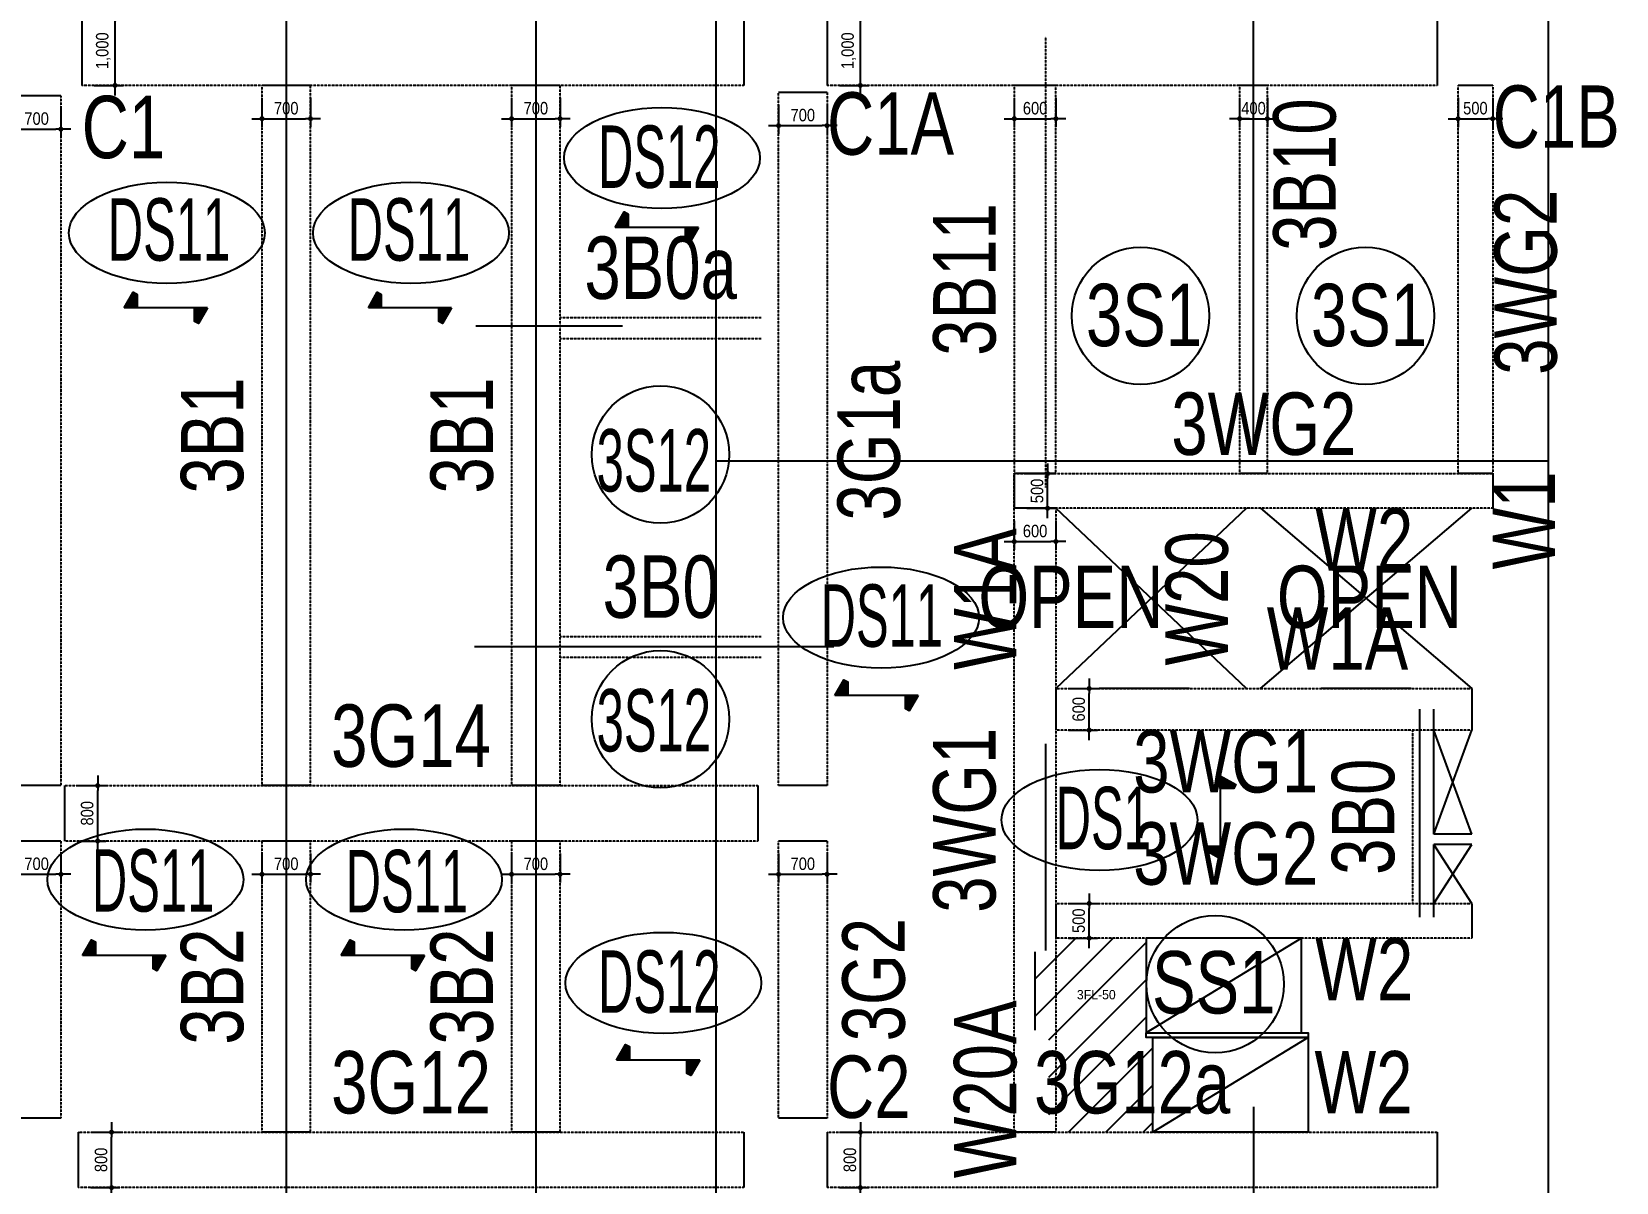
# Model space of a CAD drawing. Header units: millimetres. Extents: x -43750 to 179136, y 88330 to 153500.
# Drawn here: x 156282 to 179136, y 111781 to 128380 of the extents above; entities that cross this region are included whole.
import ezdxf
from ezdxf.enums import TextEntityAlignment as Align

# ---------------------------------------------------------------- set-up
doc = ezdxf.new("R2010")
doc.units = ezdxf.units.MM
doc.linetypes.add('HID', pattern=[2.3, 1.5, -0.8])
doc.layers.get('Defpoints').update_dxf_attribs({"color": 159})
for name, color, linetype in [('^DECK', 130, 'Continuous'), ('A-CEN', 1, 'Continuous'), ('A-HAT', 251, 'Continuous'), ('A-OPEN', 1, 'Continuous'), ('A-TEXT-NOTE', 7, 'Continuous'), ('BEAM-TEXT', 4, 'Continuous'), ('COLUMN-TEXT', 2, 'Continuous'), ('DECK-PL', 4, 'Continuous'), ('DECK-SLAB', 4, 'Continuous'), ('GIRDER-TEXT', 7, 'Continuous'), ('TXT-SLAB', 6, 'Continuous'), ('WALL-TEXT', 6, 'Continuous'), ('레벨', 40, 'Continuous'), ('보(beam)', 4, 'HID'), ('보(girder)', 7, 'HID'), ('슬래브라인', 7, 'Continuous')]:
    doc.layers.add(name, color=color, linetype=linetype)
doc.layers.add('NOPLOT', color=191, linetype='Continuous', plot=False)
doc.styles.add('Gdim', font='', dxfattribs={"width": 0.9})
doc.styles.add('Gtx', font='')
doc.styles.get('Gdim').set_extended_font_data('Dotum')
doc.styles.get('Gtx').set_extended_font_data('Dotum')
doc.dimstyles.new('Gdim200', dxfattribs={"dimscale": 200, "dimtxt": 3, "dimasz": 1.2, "dimexe": 2, "dimexo": 3, "dimgap": 1, "dimtad": 1, "dimdsep": 46, "dimlunit": 6, "dimtxsty": 'Gdim', "dimblk1": '_CIDOT', "dimblk2": '_CIDOT', "dimsah": 1, "dimcen": 2.5, "dimdle": 2, "dimclrd": 1, "dimclre": 1, "dimclrt": 3, "dimazin": 2, "dimtfac": 1, "dimtix": 1, "dimtmove": 2, "dimatfit": 3, "dimldrblk": '_CIDOT', "dimfxl": 2, "dimtolj": 1, "dimtzin": 0, "dimarcsym": 0})

# ---------------------------------------------------------------- blocks, each defined once
blk = doc.blocks.new('_CIDOT')
at = {"color": 0, "linetype": 'ByBlock'}
blk.add_line((2, 0), (-1, 0), dxfattribs=at)
at = {"color": 0, "linetype": 'ByBlock', "const_width": 0.5}
blk.add_lwpolyline([(-0.25, 0, 1), (0.25, 0, 1)], format="xyb", close=True, dxfattribs=at)
blk = doc.blocks.new('*D246')
at = {"layer": 'Defpoints', "color": 155, "lineweight": -2, "transparency": 16777216}
for p, q in [((-925, 700), (-505, 700)), ((-625, 172), (-625, 628)), ((-925, 100), (-505, 100))]:
    blk.add_line(p, q, dxfattribs=at)
at = {"layer": 'Defpoints', "color": 0, "transparency": 16777216}
for p in [(-1105, 700), (-625, 700), (-1105, 100)]:
    blk.add_point(p, dxfattribs=at)
at = {"layer": 'Defpoints', "color": 155, "lineweight": -2, "transparency": 16777216, "xscale": 71.99999999999994, "yscale": 71.99999999999994, "zscale": 71.99999999999994}
for p, rotation in [((-625, 700), 90), ((-625, 100), 270)]:
    blk.add_blockref('_CIDOT', p, dxfattribs=dict(at, rotation=rotation))
at = {"layer": 'Defpoints', "color": 3, "transparency": 16777216, "insert": (-776, 400), "char_height": 180, "attachment_point": 5, "rotation": 90, "style": 'Gdim'}
blk.add_mtext('\\A1;{\\C155;600}', dxfattribs=at)
blk = doc.blocks.new('*D247')
at = {"layer": 'Defpoints', "color": 155, "lineweight": -2, "transparency": 16777216}
for p, q in [((-1485, 650), (-1065, 650)), ((-1185, 222), (-1185, 578)), ((-1485, 150), (-1065, 150))]:
    blk.add_line(p, q, dxfattribs=at)
at = {"layer": 'Defpoints', "color": 0, "transparency": 16777216}
for p in [(-1665, 650), (-1185, 650), (-1665, 150)]:
    blk.add_point(p, dxfattribs=at)
at = {"layer": 'Defpoints', "color": 155, "lineweight": -2, "transparency": 16777216, "xscale": 71.99999999999994, "yscale": 71.99999999999994, "zscale": 71.99999999999994}
for p, rotation in [((-1185, 650), 90), ((-1185, 150), 270)]:
    blk.add_blockref('_CIDOT', p, dxfattribs=dict(at, rotation=rotation))
at = {"layer": 'Defpoints', "color": 3, "transparency": 16777216, "insert": (-1336, 400), "char_height": 180, "attachment_point": 5, "rotation": 90, "style": 'Gdim'}
blk.add_mtext('\\A1;{\\C155;500}', dxfattribs=at)
blk = doc.blocks.new('*D248')
at = {"layer": 'Defpoints', "color": 155, "lineweight": -2, "transparency": 16777216}
for p, q in [((-2025, 650), (-1605, 650)), ((-1725, 222), (-1725, 578)), ((-2025, 150), (-1605, 150))]:
    blk.add_line(p, q, dxfattribs=at)
at = {"layer": 'Defpoints', "color": 0, "transparency": 16777216}
for p in [(-2205, 650), (-1725, 650), (-2205, 150)]:
    blk.add_point(p, dxfattribs=at)
at = {"layer": 'Defpoints', "color": 155, "lineweight": -2, "transparency": 16777216, "xscale": 71.99999999999994, "yscale": 71.99999999999994, "zscale": 71.99999999999994}
for p, rotation in [((-1725, 650), 90), ((-1725, 150), 270)]:
    blk.add_blockref('_CIDOT', p, dxfattribs=dict(at, rotation=rotation))
at = {"layer": 'Defpoints', "color": 3, "transparency": 16777216, "insert": (-1876, 400), "char_height": 180, "attachment_point": 5, "rotation": 90, "style": 'Gdim'}
blk.add_mtext('\\A1;{\\C155;500}', dxfattribs=at)
blk = doc.blocks.new('*D254')
at = {"layer": 'Defpoints', "color": 155, "lineweight": -2, "transparency": 16777216}
for p, q in [((-1725, 650), (-1305, 650)), ((-1425, 222), (-1425, 578)), ((-1725, 150), (-1305, 150))]:
    blk.add_line(p, q, dxfattribs=at)
at = {"layer": 'Defpoints', "color": 0, "transparency": 16777216}
for p in [(-1905, 650), (-1425, 650), (-1905, 150)]:
    blk.add_point(p, dxfattribs=at)
at = {"layer": 'Defpoints', "color": 155, "lineweight": -2, "transparency": 16777216, "xscale": 71.99999999999994, "yscale": 71.99999999999994, "zscale": 71.99999999999994}
for p, rotation in [((-1425, 650), 90), ((-1425, 150), 270)]:
    blk.add_blockref('_CIDOT', p, dxfattribs=dict(at, rotation=rotation))
at = {"layer": 'Defpoints', "color": 3, "transparency": 16777216, "insert": (-1576, 400), "char_height": 180, "attachment_point": 5, "rotation": 90, "style": 'Gdim'}
blk.add_mtext('\\A1;{\\C155;500}', dxfattribs=at)
blk = doc.blocks.new('*D262')
at = {"layer": 'Defpoints', "color": 155, "lineweight": -2, "transparency": 16777216}
for p, q in [((-1725, 800), (-1305, 800)), ((-1425, 72), (-1425, 728)), ((-1725, 0), (-1305, 0))]:
    blk.add_line(p, q, dxfattribs=at)
at = {"layer": 'Defpoints', "color": 0, "transparency": 16777216}
for p in [(-1905, 800), (-1425, 800), (-1905, 0)]:
    blk.add_point(p, dxfattribs=at)
at = {"layer": 'Defpoints', "color": 155, "lineweight": -2, "transparency": 16777216, "xscale": 71.99999999999994, "yscale": 71.99999999999994, "zscale": 71.99999999999994}
for p, rotation in [((-1425, 800), 90), ((-1425, 0), 270)]:
    blk.add_blockref('_CIDOT', p, dxfattribs=dict(at, rotation=rotation))
at = {"layer": 'Defpoints', "color": 3, "transparency": 16777216, "insert": (-1576, 400), "char_height": 180, "attachment_point": 5, "rotation": 90, "style": 'Gdim'}
blk.add_mtext('\\A1;{\\C155;800}', dxfattribs=at)
blk = doc.blocks.new('*D263')
at = {"layer": 'Defpoints', "color": 155, "lineweight": -2, "transparency": 16777216}
for p, q in [((-1725, 900), (-1305, 900)), ((-1425, -28), (-1425, 828)), ((-1725, -100), (-1305, -100))]:
    blk.add_line(p, q, dxfattribs=at)
at = {"layer": 'Defpoints', "color": 0, "transparency": 16777216}
for p in [(-1905, 900), (-1425, 900), (-1905, -100)]:
    blk.add_point(p, dxfattribs=at)
at = {"layer": 'Defpoints', "color": 155, "lineweight": -2, "transparency": 16777216, "xscale": 71.99999999999994, "yscale": 71.99999999999994, "zscale": 71.99999999999994}
for p, rotation in [((-1425, 900), 90), ((-1425, -100), 270)]:
    blk.add_blockref('_CIDOT', p, dxfattribs=dict(at, rotation=rotation))
at = {"layer": 'Defpoints', "color": 3, "transparency": 16777216, "insert": (-1593, 400), "char_height": 180, "attachment_point": 5, "rotation": 90, "style": 'Gdim'}
blk.add_mtext('\\A1;{\\C155;1,000}', dxfattribs=at)
blk = doc.blocks.new('*D272')
at = {"layer": 'Defpoints', "color": 155, "lineweight": -2, "transparency": 16777216}
for p, q in [((-1725, 900), (-1305, 900)), ((-1425, -28), (-1425, 828)), ((-1725, -100), (-1305, -100))]:
    blk.add_line(p, q, dxfattribs=at)
at = {"layer": 'Defpoints', "color": 0, "transparency": 16777216}
for p in [(-1905, 900), (-1425, 900), (-1905, -100)]:
    blk.add_point(p, dxfattribs=at)
at = {"layer": 'Defpoints', "color": 155, "lineweight": -2, "transparency": 16777216, "xscale": 71.99999999999994, "yscale": 71.99999999999994, "zscale": 71.99999999999994}
for p, rotation in [((-1425, 900), 90), ((-1425, -100), 270)]:
    blk.add_blockref('_CIDOT', p, dxfattribs=dict(at, rotation=rotation))
at = {"layer": 'Defpoints', "color": 3, "transparency": 16777216, "insert": (-1593, 400), "char_height": 180, "attachment_point": 5, "rotation": 90, "style": 'Gdim'}
blk.add_mtext('\\A1;{\\C155;1,000}', dxfattribs=at)
blk = doc.blocks.new('*D273')
at = {"layer": 'Defpoints', "color": 155, "lineweight": -2, "transparency": 16777216}
for p, q in [((-1725, 800), (-1305, 800)), ((-1425, 72), (-1425, 728)), ((-1725, 0), (-1305, 0))]:
    blk.add_line(p, q, dxfattribs=at)
at = {"layer": 'Defpoints', "color": 0, "transparency": 16777216}
for p in [(-1905, 800), (-1425, 800), (-1905, 0)]:
    blk.add_point(p, dxfattribs=at)
at = {"layer": 'Defpoints', "color": 155, "lineweight": -2, "transparency": 16777216, "xscale": 71.99999999999994, "yscale": 71.99999999999994, "zscale": 71.99999999999994}
for p, rotation in [((-1425, 800), 90), ((-1425, 0), 270)]:
    blk.add_blockref('_CIDOT', p, dxfattribs=dict(at, rotation=rotation))
at = {"layer": 'Defpoints', "color": 3, "transparency": 16777216, "insert": (-1576, 400), "char_height": 180, "attachment_point": 5, "rotation": 90, "style": 'Gdim'}
blk.add_mtext('\\A1;{\\C155;800}', dxfattribs=at)
blk = doc.blocks.new('*D275')
at = {"layer": 'Defpoints', "color": 155, "lineweight": -2, "transparency": 16777216}
for p, q in [((-925, 700), (-505, 700)), ((-625, 172), (-625, 628)), ((-925, 100), (-505, 100))]:
    blk.add_line(p, q, dxfattribs=at)
at = {"layer": 'Defpoints', "color": 0, "transparency": 16777216}
for p in [(-1105, 700), (-625, 700), (-1105, 100)]:
    blk.add_point(p, dxfattribs=at)
at = {"layer": 'Defpoints', "color": 155, "lineweight": -2, "transparency": 16777216, "xscale": 71.99999999999994, "yscale": 71.99999999999994, "zscale": 71.99999999999994}
for p, rotation in [((-625, 700), 90), ((-625, 100), 270)]:
    blk.add_blockref('_CIDOT', p, dxfattribs=dict(at, rotation=rotation))
at = {"layer": 'Defpoints', "color": 3, "transparency": 16777216, "insert": (-776, 400), "char_height": 180, "attachment_point": 5, "rotation": 90, "style": 'Gdim'}
blk.add_mtext('\\A1;{\\C155;600}', dxfattribs=at)
blk = doc.blocks.new('*D280')
at = {"layer": 'Defpoints', "color": 155, "lineweight": -2, "transparency": 16777216}
for p, q in [((-888, 600), (-468, 600)), ((-588, 72), (-588, 528)), ((-888, 0), (-468, 0))]:
    blk.add_line(p, q, dxfattribs=at)
at = {"layer": 'Defpoints', "color": 0, "transparency": 16777216}
for p in [(-1068, 600), (-588, 600), (-1068, 0)]:
    blk.add_point(p, dxfattribs=at)
at = {"layer": 'Defpoints', "color": 155, "lineweight": -2, "transparency": 16777216, "xscale": 71.99999999999994, "yscale": 71.99999999999994, "zscale": 71.99999999999994}
for p, rotation in [((-588, 600), 90), ((-588, 0), 270)]:
    blk.add_blockref('_CIDOT', p, dxfattribs=dict(at, rotation=rotation))
at = {"layer": 'Defpoints', "color": 3, "transparency": 16777216, "insert": (-738, 300), "char_height": 180, "attachment_point": 5, "rotation": 90, "style": 'Gdim'}
blk.add_mtext('\\A1;{\\C155;600}', dxfattribs=at)
blk = doc.blocks.new('*D282')
at = {"layer": 'Defpoints', "color": 155, "lineweight": -2, "transparency": 16777216}
for p, q in [((-1725, 750), (-1305, 750)), ((-1425, 122), (-1425, 678)), ((-1725, 50), (-1305, 50))]:
    blk.add_line(p, q, dxfattribs=at)
at = {"layer": 'Defpoints', "color": 0, "transparency": 16777216}
for p in [(-1905, 750), (-1425, 750), (-1905, 50)]:
    blk.add_point(p, dxfattribs=at)
at = {"layer": 'Defpoints', "color": 155, "lineweight": -2, "transparency": 16777216, "xscale": 71.99999999999994, "yscale": 71.99999999999994, "zscale": 71.99999999999994}
for p, rotation in [((-1425, 750), 90), ((-1425, 50), 270)]:
    blk.add_blockref('_CIDOT', p, dxfattribs=dict(at, rotation=rotation))
at = {"layer": 'Defpoints', "color": 3, "transparency": 16777216, "insert": (-1576, 400), "char_height": 180, "attachment_point": 5, "rotation": 90, "style": 'Gdim'}
blk.add_mtext('\\A1;{\\C155;700}', dxfattribs=at)
blk = doc.blocks.new('*D274')
at = {"layer": 'Defpoints', "color": 155, "lineweight": -2, "transparency": 16777216}
for p, q in [((-1725, 750), (-1305, 750)), ((-1425, 122), (-1425, 678)), ((-1725, 50), (-1305, 50))]:
    blk.add_line(p, q, dxfattribs=at)
at = {"layer": 'Defpoints', "color": 0, "transparency": 16777216}
for p in [(-1905, 750), (-1425, 750), (-1905, 50)]:
    blk.add_point(p, dxfattribs=at)
at = {"layer": 'Defpoints', "color": 155, "lineweight": -2, "transparency": 16777216, "xscale": 71.99999999999994, "yscale": 71.99999999999994, "zscale": 71.99999999999994}
for p, rotation in [((-1425, 750), 90), ((-1425, 50), 270)]:
    blk.add_blockref('_CIDOT', p, dxfattribs=dict(at, rotation=rotation))
at = {"layer": 'Defpoints', "color": 3, "transparency": 16777216, "insert": (-1576, 400), "char_height": 180, "attachment_point": 5, "rotation": 90, "style": 'Gdim'}
blk.add_mtext('\\A1;{\\C155;700}', dxfattribs=at)
blk = doc.blocks.new('*D281')
at = {"layer": 'Defpoints', "color": 155, "lineweight": -2, "transparency": 16777216}
for p, q in [((-1725, 750), (-1305, 750)), ((-1425, 122), (-1425, 678)), ((-1725, 50), (-1305, 50))]:
    blk.add_line(p, q, dxfattribs=at)
at = {"layer": 'Defpoints', "color": 0, "transparency": 16777216}
for p in [(-1905, 750), (-1425, 750), (-1905, 50)]:
    blk.add_point(p, dxfattribs=at)
at = {"layer": 'Defpoints', "color": 155, "lineweight": -2, "transparency": 16777216, "xscale": 71.99999999999994, "yscale": 71.99999999999994, "zscale": 71.99999999999994}
for p, rotation in [((-1425, 750), 90), ((-1425, 50), 270)]:
    blk.add_blockref('_CIDOT', p, dxfattribs=dict(at, rotation=rotation))
at = {"layer": 'Defpoints', "color": 3, "transparency": 16777216, "insert": (-1576, 400), "char_height": 180, "attachment_point": 5, "rotation": 90, "style": 'Gdim'}
blk.add_mtext('\\A1;{\\C155;700}', dxfattribs=at)
blk = doc.blocks.new('*D283')
at = {"layer": 'Defpoints', "color": 155, "lineweight": -2, "transparency": 16777216}
for p, q in [((-1725, 800), (-1305, 800)), ((-1425, 72), (-1425, 728)), ((-1725, 0), (-1305, 0))]:
    blk.add_line(p, q, dxfattribs=at)
at = {"layer": 'Defpoints', "color": 0, "transparency": 16777216}
for p in [(-1905, 800), (-1425, 800), (-1905, 0)]:
    blk.add_point(p, dxfattribs=at)
at = {"layer": 'Defpoints', "color": 155, "lineweight": -2, "transparency": 16777216, "xscale": 71.99999999999994, "yscale": 71.99999999999994, "zscale": 71.99999999999994}
for p, rotation in [((-1425, 800), 90), ((-1425, 0), 270)]:
    blk.add_blockref('_CIDOT', p, dxfattribs=dict(at, rotation=rotation))
at = {"layer": 'Defpoints', "color": 3, "transparency": 16777216, "insert": (-1576, 400), "char_height": 180, "attachment_point": 5, "rotation": 90, "style": 'Gdim'}
blk.add_mtext('\\A1;{\\C155;800}', dxfattribs=at)
blk = doc.blocks.new('*D284')
at = {"layer": 'Defpoints', "color": 155, "lineweight": -2, "transparency": 16777216}
for p, q in [((-888, 650), (-468, 650)), ((-588, 22), (-588, 578)), ((-888, -50), (-468, -50))]:
    blk.add_line(p, q, dxfattribs=at)
at = {"layer": 'Defpoints', "color": 0, "transparency": 16777216}
for p in [(-1068, 650), (-588, 650), (-1068, -50)]:
    blk.add_point(p, dxfattribs=at)
at = {"layer": 'Defpoints', "color": 155, "lineweight": -2, "transparency": 16777216, "xscale": 71.99999999999994, "yscale": 71.99999999999994, "zscale": 71.99999999999994}
for p, rotation in [((-588, 650), 90), ((-588, -50), 270)]:
    blk.add_blockref('_CIDOT', p, dxfattribs=dict(at, rotation=rotation))
at = {"layer": 'Defpoints', "color": 3, "transparency": 16777216, "insert": (-738, 300), "char_height": 180, "attachment_point": 5, "rotation": 90, "style": 'Gdim'}
blk.add_mtext('\\A1;{\\C155;700}', dxfattribs=at)
blk = doc.blocks.new('*D253')
at = {"layer": 'Defpoints', "color": 155, "lineweight": -2, "transparency": 16777216}
for p, q in [((-888, 650), (-468, 650)), ((-588, 22), (-588, 578)), ((-888, -50), (-468, -50))]:
    blk.add_line(p, q, dxfattribs=at)
at = {"layer": 'Defpoints', "color": 0, "transparency": 16777216}
for p in [(-1068, 650), (-588, 650), (-1068, -50)]:
    blk.add_point(p, dxfattribs=at)
at = {"layer": 'Defpoints', "color": 155, "lineweight": -2, "transparency": 16777216, "xscale": 71.99999999999994, "yscale": 71.99999999999994, "zscale": 71.99999999999994}
for p, rotation in [((-588, 650), 90), ((-588, -50), 270)]:
    blk.add_blockref('_CIDOT', p, dxfattribs=dict(at, rotation=rotation))
at = {"layer": 'Defpoints', "color": 3, "transparency": 16777216, "insert": (-738, 300), "char_height": 180, "attachment_point": 5, "rotation": 90, "style": 'Gdim'}
blk.add_mtext('\\A1;{\\C155;700}', dxfattribs=at)
blk = doc.blocks.new('A$C58C40D4B')
at = {"layer": 'DECK-PL'}
for points in [[(-600, 2), (-471, -223), (-415, -192), (-415, 2)], [(600, 2), (471, 228), (415, 196), (415, 2)]]:
    blk.add_hatch(color=256, dxfattribs=at).paths.add_polyline_path(points)
blk.add_line((-600, 2), (600, 2), dxfattribs=at)
for points in [[(-600, 2), (-471, -223), (-415, -192), (-415, 2), (-415, 2), (-471, 2), (-600, 2)], [(600, 2), (471, 228), (415, 196), (415, 2), (415, 2), (471, 2), (600, 2)]]:
    blk.add_lwpolyline(points, dxfattribs=at)
blk = doc.blocks.new('*D299')
at = {"layer": 'Defpoints', "color": 155, "lineweight": -2, "transparency": 16777216}
for p, q in [((-988, 500), (-568, 500)), ((-688, 572), (-688, 644)), ((-688, 100), (-688, 500)), ((-988, 100), (-568, 100)), ((-688, 28), (-688, -44))]:
    blk.add_line(p, q, dxfattribs=at)
at = {"layer": 'Defpoints', "color": 0, "transparency": 16777216}
for p in [(-1168, 500), (-688, 500), (-1168, 100)]:
    blk.add_point(p, dxfattribs=at)
at = {"layer": 'Defpoints', "color": 155, "lineweight": -2, "transparency": 16777216, "xscale": 71.99999999999994, "yscale": 71.99999999999994, "zscale": 71.99999999999994}
for p, rotation in [((-688, 500), 270), ((-688, 100), 90)]:
    blk.add_blockref('_CIDOT', p, dxfattribs=dict(at, rotation=rotation))
at = {"layer": 'Defpoints', "color": 3, "transparency": 16777216, "insert": (-838, 300), "char_height": 180, "attachment_point": 5, "rotation": 90, "style": 'Gdim'}
blk.add_mtext('\\A1;{\\C155;400}', dxfattribs=at)
blk = doc.blocks.new('*U151')
at = {"layer": 'Defpoints'}
for p, q in [((-1105.451, 700), (-1105.451, 100)), ((4894.549, 700), (4894.549, 100))]:
    blk.add_line(p, q, dxfattribs=at)
at = {"layer": '보(girder)'}
for p, q in [((-1105.451, 700), (4894.549, 700)), ((4894.549, 100), (-1105.451, 100))]:
    blk.add_line(p, q, dxfattribs=at)
at = {"layer": 'Defpoints'}
dim = blk.add_linear_dim(base=(-625.451, 700), p1=(-1105.451, 100), p2=(-1105.451, 700), angle=90, text='{\\C155;<>}', dimstyle='Gdim200', override={"dimscale": 60, "dimzin": 8, "dimclrd": 155, "dimclre": 155}, dxfattribs=at)
dim.commit()
dim.dimension.update_dxf_attribs({"geometry": '*D246', "text_midpoint": (-775.573, 400)})
blk = doc.blocks.new('*U141')
at = {"layer": 'Defpoints'}
for p, q in [((-1665.452, 650), (-1665.452, 150)), ((4334.548, 650), (4334.548, 150))]:
    blk.add_line(p, q, dxfattribs=at)
at = {"layer": '보(girder)'}
for p, q in [((-1665.452, 650), (4334.548, 650)), ((4334.548, 150), (-1665.452, 150))]:
    blk.add_line(p, q, dxfattribs=at)
at = {"layer": 'Defpoints'}
dim = blk.add_linear_dim(base=(-1185.452, 650), p1=(-1665.452, 150), p2=(-1665.452, 650), angle=90, text='{\\C155;<>}', dimstyle='Gdim200', override={"dimscale": 60, "dimzin": 8, "dimclrd": 155, "dimclre": 155}, dxfattribs=at)
dim.commit()
dim.dimension.update_dxf_attribs({"geometry": '*D247', "text_midpoint": (-1335.574, 400)})
blk = doc.blocks.new('*U145')
at = {"layer": 'Defpoints'}
for p, q in [((-2205.452, 650), (-2205.452, 150)), ((4694.548, 650), (4694.548, 150))]:
    blk.add_line(p, q, dxfattribs=at)
at = {"layer": '보(girder)'}
for p, q in [((-2205.452, 650), (4694.548, 650)), ((4694.548, 150), (-2205.452, 150))]:
    blk.add_line(p, q, dxfattribs=at)
at = {"layer": 'Defpoints'}
dim = blk.add_linear_dim(base=(-1725.452, 650), p1=(-2205.452, 150), p2=(-2205.452, 650), angle=90, text='{\\C155;<>}', dimstyle='Gdim200', override={"dimscale": 60, "dimzin": 8, "dimclrd": 155, "dimclre": 155}, dxfattribs=at)
dim.commit()
dim.dimension.update_dxf_attribs({"geometry": '*D248', "text_midpoint": (-1875.574, 400)})
blk = doc.blocks.new('*U147')
at = {"layer": 'Defpoints'}
for p, q in [((-1905.451, 650), (-1905.451, 150)), ((3694.549, 650), (3694.549, 150))]:
    blk.add_line(p, q, dxfattribs=at)
at = {"layer": '보(girder)'}
for p, q in [((-1905.451, 650), (3694.549, 650)), ((3694.549, 150), (-1905.451, 150))]:
    blk.add_line(p, q, dxfattribs=at)
at = {"layer": 'Defpoints'}
dim = blk.add_linear_dim(base=(-1425.451, 650), p1=(-1905.451, 150), p2=(-1905.451, 650), angle=90, text='{\\C155;<>}', dimstyle='Gdim200', override={"dimscale": 60, "dimzin": 8, "dimclrd": 155, "dimclre": 155}, dxfattribs=at)
dim.commit()
dim.dimension.update_dxf_attribs({"geometry": '*D254', "text_midpoint": (-1575.573, 400)})
blk = doc.blocks.new('*U171')
at = {"layer": 'Defpoints'}
for p, q in [((-1905.451, 800), (-1905.451, 0)), ((6894.549, 800), (6894.549, 0))]:
    blk.add_line(p, q, dxfattribs=at)
at = {"layer": '보(girder)'}
for p, q in [((-1905.451, 800), (6894.549, 800)), ((6894.549, 0), (-1905.451, 0))]:
    blk.add_line(p, q, dxfattribs=at)
at = {"layer": 'Defpoints'}
dim = blk.add_linear_dim(base=(-1425.451, 800), p1=(-1905.451, 0), p2=(-1905.451, 800), angle=90, text='{\\C155;<>}', dimstyle='Gdim200', override={"dimscale": 60, "dimzin": 8, "dimclrd": 155, "dimclre": 155}, dxfattribs=at)
dim.commit()
dim.dimension.update_dxf_attribs({"geometry": '*D262', "text_midpoint": (-1575.573, 400)})
blk = doc.blocks.new('*U173')
at = {"layer": 'Defpoints'}
for p, q in [((-1905.451, 900), (-1905.451, -100)), ((6894.549, 900), (6894.549, -100))]:
    blk.add_line(p, q, dxfattribs=at)
at = {"layer": '보(girder)'}
for p, q in [((-1905.451, 900), (6894.549, 900)), ((6894.549, -100), (-1905.451, -100))]:
    blk.add_line(p, q, dxfattribs=at)
at = {"layer": 'Defpoints'}
dim = blk.add_linear_dim(base=(-1425.451, 900), p1=(-1905.451, -100), p2=(-1905.451, 900), angle=90, text='{\\C155;<>}', dimstyle='Gdim200', override={"dimscale": 60, "dimzin": 8, "dimclrd": 155, "dimclre": 155}, dxfattribs=at)
dim.commit()
dim.dimension.update_dxf_attribs({"geometry": '*D263', "text_midpoint": (-1592.914, 400)})
blk = doc.blocks.new('*U191')
at = {"layer": 'Defpoints'}
for p, q in [((-1905.451, 900), (-1905.451, -100)), ((7644.549, 900), (7644.549, -100))]:
    blk.add_line(p, q, dxfattribs=at)
at = {"layer": '보(girder)'}
for p, q in [((-1905.451, 900), (7644.549, 900)), ((7644.549, -100), (-1905.451, -100))]:
    blk.add_line(p, q, dxfattribs=at)
at = {"layer": 'Defpoints'}
dim = blk.add_linear_dim(base=(-1425.451, 900), p1=(-1905.451, -100), p2=(-1905.451, 900), angle=90, text='{\\C155;<>}', dimstyle='Gdim200', override={"dimscale": 60, "dimzin": 8, "dimclrd": 155, "dimclre": 155}, dxfattribs=at)
dim.commit()
dim.dimension.update_dxf_attribs({"geometry": '*D272', "text_midpoint": (-1592.914, 400)})
blk = doc.blocks.new('*U193')
at = {"layer": 'Defpoints'}
for p, q in [((-1905.451, 800), (-1905.451, 0)), ((7694.549, 800), (7694.549, 0))]:
    blk.add_line(p, q, dxfattribs=at)
at = {"layer": '보(girder)'}
for p, q in [((-1905.451, 800), (7694.549, 800)), ((7694.549, 0), (-1905.451, 0))]:
    blk.add_line(p, q, dxfattribs=at)
at = {"layer": 'Defpoints'}
dim = blk.add_linear_dim(base=(-1425.451, 800), p1=(-1905.451, 0), p2=(-1905.451, 800), angle=90, text='{\\C155;<>}', dimstyle='Gdim200', override={"dimscale": 60, "dimzin": 8, "dimclrd": 155, "dimclre": 155}, dxfattribs=at)
dim.commit()
dim.dimension.update_dxf_attribs({"geometry": '*D273', "text_midpoint": (-1575.573, 400)})
blk = doc.blocks.new('*U195')
at = {"layer": 'Defpoints'}
for p, q in [((-1105.451, 700), (-1105.451, 100)), ((7894.549, 700), (7894.549, 100))]:
    blk.add_line(p, q, dxfattribs=at)
at = {"layer": '보(girder)'}
for p, q in [((-1105.451, 700), (7894.549, 700)), ((7894.549, 100), (-1105.451, 100))]:
    blk.add_line(p, q, dxfattribs=at)
at = {"layer": 'Defpoints'}
dim = blk.add_linear_dim(base=(-625.451, 700), p1=(-1105.451, 100), p2=(-1105.451, 700), angle=90, text='{\\C155;<>}', dimstyle='Gdim200', override={"dimscale": 60, "dimzin": 8, "dimclrd": 155, "dimclre": 155}, dxfattribs=at)
dim.commit()
dim.dimension.update_dxf_attribs({"geometry": '*D275', "text_midpoint": (-775.573, 400)})
blk = doc.blocks.new('*U207')
at = {"layer": 'Defpoints'}
for p, q in [((-1067.879, 600), (-1067.879, 0)), ((4532.121, 600), (4532.121, 0))]:
    blk.add_line(p, q, dxfattribs=at)
at = {"layer": '보(beam)'}
for p, q in [((4532.121, 600), (-1067.879, 600)), ((-1067.879, 0), (4532.121, 0))]:
    blk.add_line(p, q, dxfattribs=at)
at = {"layer": 'Defpoints'}
dim = blk.add_linear_dim(base=(-587.879, 600), p1=(-1067.879, 0), p2=(-1067.879, 600), angle=90, text='{\\C155;<>}', dimstyle='Gdim200', override={"dimscale": 60, "dimzin": 8, "dimclrd": 155, "dimclre": 155}, dxfattribs=at)
dim.commit()
dim.dimension.update_dxf_attribs({"geometry": '*D280', "text_midpoint": (-738.001, 300)})
blk = doc.blocks.new('*U211')
at = {"layer": 'Defpoints'}
for p, q in [((-1905.451, 750), (-1905.451, 50)), ((8044.549, 750), (8044.549, 50))]:
    blk.add_line(p, q, dxfattribs=at)
at = {"layer": '보(girder)'}
for p, q in [((-1905.451, 750), (8044.549, 750)), ((8044.549, 50), (-1905.451, 50))]:
    blk.add_line(p, q, dxfattribs=at)
at = {"layer": 'Defpoints'}
dim = blk.add_linear_dim(base=(-1425.451, 750), p1=(-1905.451, 50), p2=(-1905.451, 750), angle=90, text='{\\C155;<>}', dimstyle='Gdim200', override={"dimscale": 60, "dimzin": 8, "dimclrd": 155, "dimclre": 155}, dxfattribs=at)
dim.commit()
dim.dimension.update_dxf_attribs({"geometry": '*D282', "text_midpoint": (-1575.573, 400)})
blk = doc.blocks.new('*U189')
at = {"layer": 'Defpoints'}
for p, q in [((-1905.451, 750), (-1905.451, 50)), ((8094.549, 750), (8094.549, 50))]:
    blk.add_line(p, q, dxfattribs=at)
at = {"layer": '보(girder)'}
for p, q in [((-1905.451, 750), (8094.549, 750)), ((8094.549, 50), (-1905.451, 50))]:
    blk.add_line(p, q, dxfattribs=at)
at = {"layer": 'Defpoints'}
dim = blk.add_linear_dim(base=(-1425.451, 750), p1=(-1905.451, 50), p2=(-1905.451, 750), angle=90, text='{\\C155;<>}', dimstyle='Gdim200', override={"dimscale": 60, "dimzin": 8, "dimclrd": 155, "dimclre": 155}, dxfattribs=at)
dim.commit()
dim.dimension.update_dxf_attribs({"geometry": '*D274', "text_midpoint": (-1575.573, 400)})
blk = doc.blocks.new('*U209')
at = {"layer": 'Defpoints'}
for p, q in [((-1905.451, 750), (-1905.451, 50)), ((2094.549, 750), (2094.549, 50))]:
    blk.add_line(p, q, dxfattribs=at)
at = {"layer": '보(girder)'}
for p, q in [((-1905.451, 750), (2094.549, 750)), ((2094.549, 50), (-1905.451, 50))]:
    blk.add_line(p, q, dxfattribs=at)
at = {"layer": 'Defpoints'}
dim = blk.add_linear_dim(base=(-1425.451, 750), p1=(-1905.451, 50), p2=(-1905.451, 750), angle=90, text='{\\C155;<>}', dimstyle='Gdim200', override={"dimscale": 60, "dimzin": 8, "dimclrd": 155, "dimclre": 155}, dxfattribs=at)
dim.commit()
dim.dimension.update_dxf_attribs({"geometry": '*D281', "text_midpoint": (-1575.573, 400)})
blk = doc.blocks.new('*U213')
at = {"layer": 'Defpoints'}
for p, q in [((-1905.451, 800), (-1905.451, 0)), ((8094.549, 800), (8094.549, 0))]:
    blk.add_line(p, q, dxfattribs=at)
at = {"layer": '보(girder)'}
for p, q in [((-1905.451, 800), (8094.549, 800)), ((8094.549, 0), (-1905.451, 0))]:
    blk.add_line(p, q, dxfattribs=at)
at = {"layer": 'Defpoints'}
dim = blk.add_linear_dim(base=(-1425.451, 800), p1=(-1905.451, 0), p2=(-1905.451, 800), angle=90, text='{\\C155;<>}', dimstyle='Gdim200', override={"dimscale": 60, "dimzin": 8, "dimclrd": 155, "dimclre": 155}, dxfattribs=at)
dim.commit()
dim.dimension.update_dxf_attribs({"geometry": '*D283', "text_midpoint": (-1575.573, 400)})
blk = doc.blocks.new('*U215')
at = {"layer": 'Defpoints'}
for p, q in [((-1067.879, 650), (-1067.879, -50)), ((9032.121, 650), (9032.121, -50))]:
    blk.add_line(p, q, dxfattribs=at)
at = {"layer": '보(beam)'}
for p, q in [((9032.121, 650), (-1067.879, 650)), ((-1067.879, -50), (9032.121, -50))]:
    blk.add_line(p, q, dxfattribs=at)
at = {"layer": 'Defpoints'}
dim = blk.add_linear_dim(base=(-587.879, 650), p1=(-1067.879, -50), p2=(-1067.879, 650), angle=90, text='{\\C155;<>}', dimstyle='Gdim200', override={"dimscale": 60, "dimzin": 8, "dimclrd": 155, "dimclre": 155}, dxfattribs=at)
dim.commit()
dim.dimension.update_dxf_attribs({"geometry": '*D284', "text_midpoint": (-738.001, 300)})
blk = doc.blocks.new('*U155')
at = {"layer": 'Defpoints'}
for p, q in [((-1067.879, 650), (-1067.879, -50)), ((3132.121, 650), (3132.121, -50))]:
    blk.add_line(p, q, dxfattribs=at)
at = {"layer": '보(beam)'}
for p, q in [((3132.121, 650), (-1067.879, 650)), ((-1067.879, -50), (3132.121, -50))]:
    blk.add_line(p, q, dxfattribs=at)
at = {"layer": 'Defpoints'}
dim = blk.add_linear_dim(base=(-587.879, 650), p1=(-1067.879, -50), p2=(-1067.879, 650), angle=90, text='{\\C155;<>}', dimstyle='Gdim200', override={"dimscale": 60, "dimzin": 8, "dimclrd": 155, "dimclre": 155}, dxfattribs=at)
dim.commit()
dim.dimension.update_dxf_attribs({"geometry": '*D253', "text_midpoint": (-738.001, 300)})
blk = doc.blocks.new('*U244')
at = {"layer": 'Defpoints'}
for p, q in [((-1167.879, 500), (-1167.879, 100)), ((4432.121, 500), (4432.121, 100))]:
    blk.add_line(p, q, dxfattribs=at)
at = {"layer": '보(beam)'}
for p, q in [((4432.121, 500), (-1167.879, 500)), ((-1167.879, 100), (4432.121, 100))]:
    blk.add_line(p, q, dxfattribs=at)
at = {"layer": 'Defpoints'}
dim = blk.add_linear_dim(base=(-687.879, 500), p1=(-1167.879, 100), p2=(-1167.879, 500), angle=90, text='{\\C155;<>}', dimstyle='Gdim200', override={"dimscale": 60, "dimzin": 8, "dimclrd": 155, "dimclre": 155}, dxfattribs=at)
dim.commit()
dim.dimension.update_dxf_attribs({"geometry": '*D299', "text_midpoint": (-838.001, 300)})

msp = doc.modelspace()

# ---------------------------------------------------------------- hatches: boundary and pattern name
at = {"layer": 'A-HAT', "transparency": 33554687}
h = msp.add_hatch(dxfattribs=at)
h.set_pattern_fill('ANSI31', color=256, scale=120)
h.paths.add_polyline_path([(172453.571, 112505.018), (170953.571, 112505.018), (170953.571, 113975.018), (170753.571, 113975.018), (170753.571, 115105.018), (170953.571, 115105.018), (170953.571, 115305.018), (172353.571, 115305.018), (172353.571, 113870.018), (172453.571, 113870.018)])

# ---------------------------------------------------------------- linework, layer by layer
at = {"layer": '^DECK', "color": 0}
for centre in [(172273.373, 124280.363), (175518.26, 124280.363), (165350.918, 122280.918), (165350.918, 118460.918), (173350.918, 114640.918)]:
    msp.add_circle(centre, 990.918, dxfattribs=at)
for centre in [(165372.381, 126558.176), (158232.381, 125478.176), (161752.381, 125478.176), (168532.381, 119928.176), (171682.381, 117008.176), (157922.381, 116148.176), (161652.381, 116148.176), (165392.381, 114658.176)]:
    msp.add_ellipse(centre, major_axis=(1412.381, 0), ratio=0.51617646, dxfattribs=at)
at = {"layer": 'A-CEN'}
for p, q in [((159953.571, 153500), (159953.571, 110771.892)), ((163553.571, 153500), (163553.571, 110771.892)), ((173903.571, 122305.018), (173903.571, 129143.555)), ((164803.571, 124130.018), (162690, 124130.018)), ((167850, 119505.018), (162670, 119505.018)), ((170903.571, 118105.018), (170903.571, 115123.955)), ((173903.571, 112870), (173903.571, 105515.017))]:
    msp.add_line(p, q, dxfattribs=at)
at = {"layer": 'A-OPEN', "linetype": 'HID'}
msp.add_line((170903.571, 128305.018), (170903.571, 121805.018), dxfattribs=at)
at = {"layer": 'A-OPEN'}
for p, q in [((173803.571, 121505.018), (171053.571, 118905.018)), ((173803.571, 118905.018), (171053.571, 121505.018)), ((174003.571, 118905.018), (177053.571, 121505.018)), ((174003.571, 121505.018), (177053.571, 118905.018)), ((176503.572, 116805.016), (177053.571, 118305.018)), ((177053.576, 116805.016), (176503.572, 118305.018)), ((177053.571, 115805.018), (176503.572, 116655.016)), ((176503.572, 115805.018), (177053.576, 116655.016))]:
    msp.add_line(p, q, dxfattribs=at)
at = {"layer": 'A-OPEN', "linetype": 'Continuous'}
for p, q in [((174593.571, 115305.018), (172353.571, 113940.018)), ((174693.571, 113870.018), (172453.571, 112505.018))]:
    msp.add_line(p, q, dxfattribs=at)
at = {"layer": 'NOPLOT', "elevation": 0}
for points in [[(166153.571, 150005.018), (178153.571, 150005.018), (178153.571, 122185.018), (166153.571, 122185.018)], [(166153.571, 130305.017), (178153.571, 130305.017), (178153.571, 102485.017), (166153.571, 102485.017)]]:
    msp.add_lwpolyline(points, close=True, dxfattribs=at)
at = {"layer": '보(beam)', "linetype": 'HID'}
for p, q in [((163903.571, 124255.018), (166803.571, 124255.018)), ((163903.571, 123955.018), (166803.571, 123955.018)), ((163903.571, 119655.018), (166803.571, 119655.018)), ((163903.571, 119355.018), (166803.571, 119355.018)), ((176203.572, 115805.018), (176203.572, 118305.018))]:
    msp.add_line(p, q, dxfattribs=at)
at = {"layer": '보(girder)'}
msp.add_line((170453.571, 121505.018), (170453.571, 122005.018), dxfattribs=at)
at = {"layer": '슬래브라인'}
for p, q in [((172978.571, 118905.018), (171678.571, 118905.018)), ((176178.571, 118905.018), (174878.571, 118905.018)), ((176303.572, 115605.018), (176303.572, 118605.018)), ((176503.572, 116805.016), (176503.572, 118605.018)), ((177053.572, 116805.016), (176503.572, 116805.016)), ((176503.572, 115605.018), (176503.572, 116655.016)), ((177053.572, 116655.016), (176503.572, 116655.016)), ((170753.571, 113975.018), (170753.571, 115105.018))]:
    msp.add_line(p, q, dxfattribs=at)
at = {"layer": '슬래브라인', "elevation": 0}
for points in [[(172353.571, 113940.018), (174593.571, 113940.018), (174593.571, 115305.018), (172353.571, 115305.018)], [(172353.571, 113940.018), (174693.571, 113940.018), (174693.571, 113870.018), (172353.571, 113870.018)], [(172453.571, 113870.018), (174693.571, 113870.018), (174693.571, 112505.018), (172453.571, 112505.018)]]:
    msp.add_lwpolyline(points, close=True, dxfattribs=at)

# ---------------------------------------------------------------- block references
at = {"layer": 'DECK-PL', "xscale": -1}
for p in [(165297.526, 125553.469), (158217.526, 124393.469), (161737.526, 124393.469), (168467.526, 118803.469), (157617.526, 115053.469), (161347.526, 115053.469), (165317.526, 113543.469)]:
    msp.add_blockref('A$C58C40D4B', p, dxfattribs=at)
at = {"layer": 'DECK-PL', "xscale": -1.000000000000006, "rotation": 90}
msp.add_blockref('A$C58C40D4B', (173426.531, 117047.526), dxfattribs=at)
at = {"layer": '보(beam)', "rotation": 270}
for name, p in [('*U215', (159653.571, 126537.139)), ('*U215', (163253.571, 126537.139)), ('*U207', (170453.571, 126537.139)), ('*U244', (173603.571, 126437.139)), ('*U155', (159653.571, 115637.139)), ('*U155', (163253.571, 115637.139))]:
    msp.add_blockref(name, p, dxfattribs=at)
at = {"layer": '보(girder)'}
for name, p in [('*U191', (158909.022, 127705.018)), ('*U173', (169659.022, 127705.018)), ('*U145', (172659.023, 121355.018)), ('*U151', (172159.022, 118205.018)), ('*U213', (158659.022, 116705.018)), ('*U141', (172719.023, 115155.018)), ('*U193', (158859.022, 111705.018)), ('*U171', (169659.022, 111705.018))]:
    msp.add_blockref(name, p, dxfattribs=at)
at = {"layer": '보(girder)', "rotation": 270}
for name, p in [('*U147', (176703.572, 125699.567)), ('*U211', (155953.571, 125549.567)), ('*U189', (167003.571, 125599.567)), ('*U195', (170353.571, 120399.567)), ('*U209', (155953.571, 114799.567)), ('*U209', (167003.571, 114799.567))]:
    msp.add_blockref(name, p, dxfattribs=at)

# ---------------------------------------------------------------- texts
at = {"layer": 'A-TEXT-NOTE', "style": 'Gtx', "width": 0.8}
for p in [(171269.891, 120226.866), (175574.891, 120226.866)]:
    msp.add_text('OPEN', height=900, dxfattribs=at).set_placement(p, align=Align.MIDDLE_CENTER)
at = {"layer": 'BEAM-TEXT', "style": 'Gtx', "width": 0.8}
for s, p in [('3B10', (175358.401, 126318.431)), ('3B11', (170453.571, 124805.018)), ('3B1', (159603.571, 122555.018)), ('3B1', (163203.571, 122555.018)), ('3B0', (176203.572, 117055.018)), ('3B2', (159603.571, 114605.018)), ('3B2', (163203.571, 114605.018))]:
    msp.add_text(s, height=900, rotation=90, dxfattribs=at).set_placement(p, align=Align.BOTTOM_CENTER)
for s, p in [('3B0a', (165353.571, 124255.018)), ('3B0', (165353.571, 119655.018))]:
    msp.add_text(s, height=900, dxfattribs=at).set_placement(p, align=Align.BOTTOM_CENTER)
at = {"layer": 'COLUMN-TEXT', "color": 3, "style": 'Gtx', "width": 0.8}
for s, p in [('C1B', (177353.572, 127605.018)), ('C1', (157003.571, 127455.018)), ('C1A', (167753.571, 127505.018)), ('C2', (167753.571, 113610))]:
    msp.add_text(s, height=900, dxfattribs=at).set_placement(p, align=Align.TOP_LEFT)
at = {"layer": 'DECK-SLAB', "style": 'Gtx', "width": 0.6}
for s, p in [('DS12', (164450, 126126.866, 0)), ('DS11', (157380, 125076.866, 0)), ('DS11', (160840, 125076.866, 0)), ('DS11', (167660, 119506.866, 0)), ('DS1', (171050, 116586.866, 0)), ('DS11', (157150, 115686.866, 0)), ('DS11', (160810, 115676.866, 0)), ('DS12', (164450, 114226.866, 0))]:
    msp.add_text(s, height=900, dxfattribs=at).set_placement(p)
at = {"layer": 'GIRDER-TEXT', "style": 'Gtx', "width": 0.8}
for s, p in [('3WG2', (178547.069, 124765.018)), ('3WG1', (170453.571, 117005.018))]:
    msp.add_text(s, height=900, rotation=90, dxfattribs=at).set_placement(p, align=Align.BOTTOM_CENTER)
for s, p in [('3G1a', (167903.571, 122480.018)), ('3G2', (167973.571, 114705.018))]:
    msp.add_text(s, height=900, rotation=90, dxfattribs=at).set_placement(p, align=Align.TOP_CENTER)
for s, p in [('3WG2', (174053.571, 122005.018)), ('3G14', (161753.571, 117505.018)), ('3WG2', (173503.571, 115805.018)), ('3G12', (161753.571, 112505.018)), ('3G12a', (172153.571, 112505.018))]:
    msp.add_text(s, height=900, dxfattribs=at).set_placement(p, align=Align.BOTTOM_CENTER)
msp.add_text('3WG1', height=900, dxfattribs=at).set_placement((173503.571, 118305.018), align=Align.TOP_CENTER)
at = {"layer": 'TXT-SLAB', "style": 'Gtx'}
for s, width, p in [('3S1', 0.8, (171487.146, 123843.738)), ('3S1', 0.8, (174732.033, 123843.738)), ('3S12', 0.6, (164430, 121746.866)), ('3S12', 0.6, (164430, 117996.866)), ('SS1', 0.8, (172440, 114216.866))]:
    msp.add_text(s, height=900, dxfattribs=dict(at, width=width)).set_placement(p)
at = {"layer": 'WALL-TEXT', "style": 'Gtx', "width": 0.8}
msp.add_text('W1', height=900, rotation=90, dxfattribs=at).set_placement((177353.571, 121330.018, 0), align=Align.TOP_CENTER)
for p in [(175500.898, 121505.018, 0), (175500.898, 115305.018, 0)]:
    msp.add_text('W2', height=900, dxfattribs=at).set_placement(p, align=Align.TOP_CENTER)
for s, p in [('W1A', (170753.571, 120195.059, 0)), ('W20', (173803.571, 120205.018, 0)), ('W20A', (170753.571, 113122.723, 0))]:
    msp.add_text(s, height=900, rotation=90, dxfattribs=at).set_placement(p, align=Align.BOTTOM_CENTER)
for s, p in [('W1A', (175115.033, 118905.018, 0)), ('W2', (175490.033, 112505.018, 0))]:
    msp.add_text(s, height=900, dxfattribs=at).set_placement(p, align=Align.BOTTOM_CENTER)
at = {"layer": '레벨', "style": 'Gtx'}
msp.add_text('3FL-50', height=135, dxfattribs=at).set_placement((171636.354, 114488.193, 0), align=Align.MIDDLE_CENTER)

doc.saveas('drawing.dxf')
